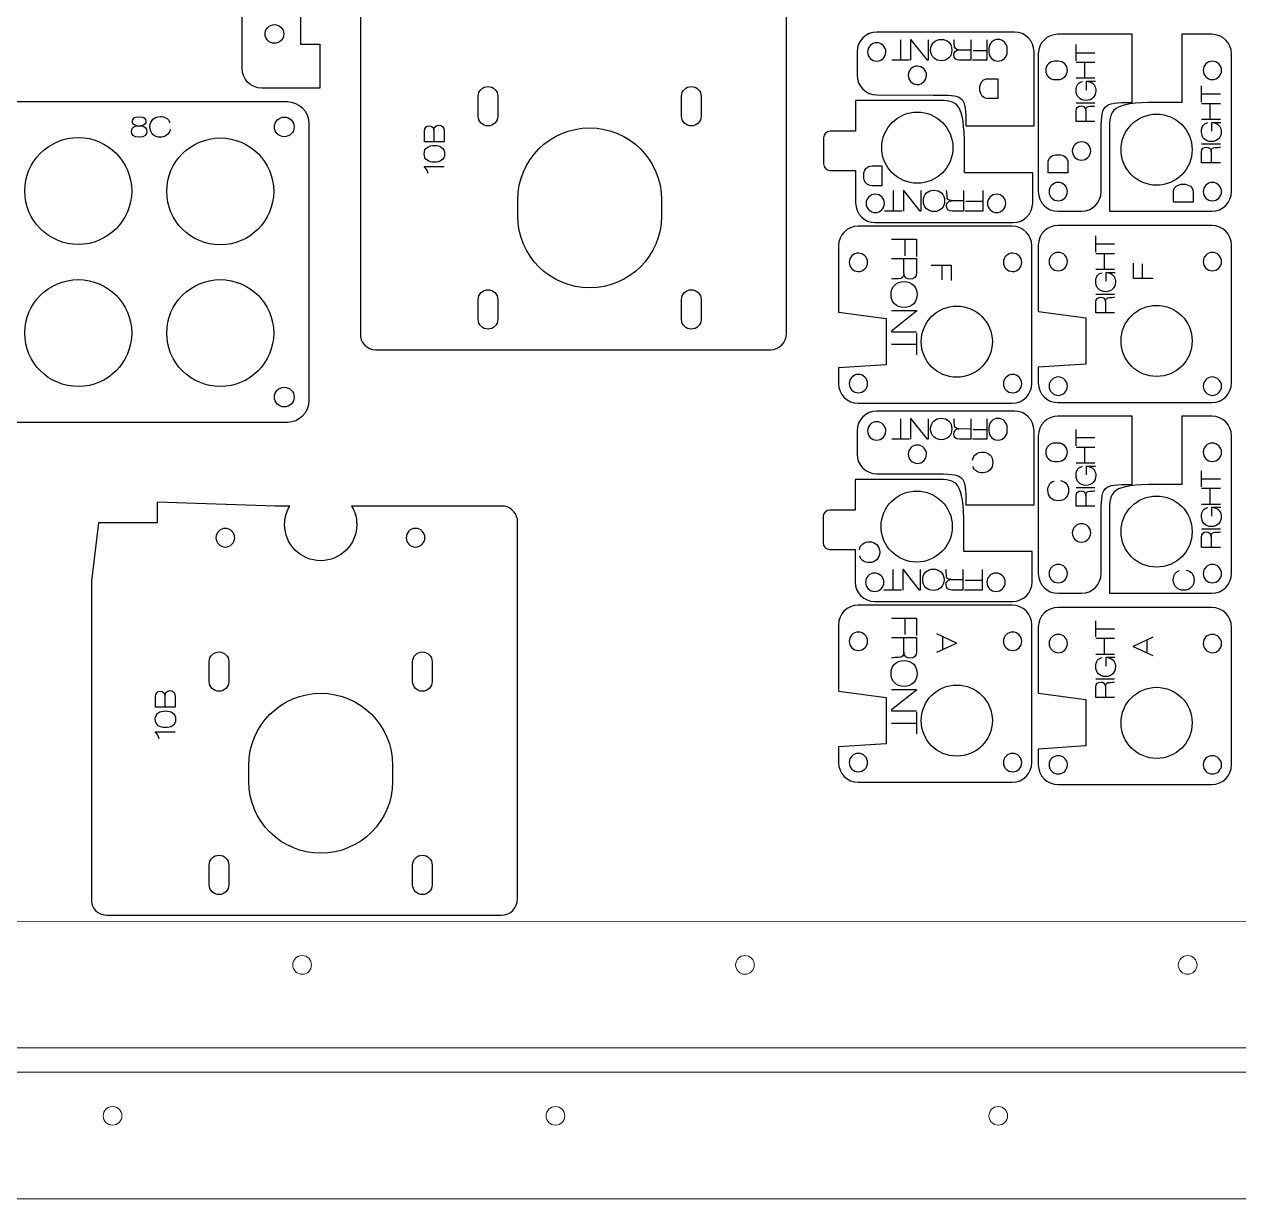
# Model space of a CAD drawing. Header units: millimetres. Extents: x 3 to 781, y 1 to 299.
# Drawn here: x 194.6 to 342.7, y 1.3 to 144.6 of the extents above; entities that cross this region are included whole.
import ezdxf

# ---------------------------------------------------------------- set-up
doc = ezdxf.new("R2010")
doc.units = ezdxf.units.MM
doc.layers.add('Layer_1', color=1, linetype='CONTINUOUS', true_color=0xff0000)
doc.layers.add('New Left D arm', color=1, linetype='CONTINUOUS', lineweight=0, true_color=0xff0000)

msp = doc.modelspace()

# ---------------------------------------------------------------- linework, layer by layer
at = {"layer": 'Layer_1'}
for p, q in [((237.46, 104.87), (285.58, 104.87)), ((204.66, 35.89), (252.77, 35.89))]:
    msp.add_line(p, q, dxfattribs=at)
at = {"layer": 'Layer_1', "color": 1, "true_color": 0xff0000}
for points in [[(230.62, 192.77), (230.62, 187.41), (228.26, 187.41), (228.26, 142.13), (230.62, 142.13), (230.62, 136.77), (223.56, 136.77)], [(221.16, 139.17), (221.16, 190.37)], [(259.76, 154.76), (258.04, 154.76), (243.57, 155.25), (243.57, 152.71), (236.45, 152.71), (235.57, 145.66), (235.57, 106.85)], [(287.55, 106.84), (287.55, 152.82)], [(225.09, 144.53), (225.09, 144.53)], [(315.34, 143.62), (298.55, 143.62)], [(329.71, 135.03), (329.71, 143.35), (320.66, 143.35)], [(339.43, 143.35), (335.75, 143.35), (335.75, 135.02), (332.69, 135.02)], [(296.15, 141.22), (296.15, 138.35)], [(299.67, 141.18), (299.67, 141.18)], [(309.43, 132.17), (317.74, 132.17), (317.74, 141.22)], [(312.23, 141.6), (312.23, 141.19)], [(314.47, 141.19), (314.47, 141.59), (314.47, 141.59)], [(318.26, 140.95), (318.26, 124.15)], [(341.83, 124.15), (341.83, 140.95)], [(320.69, 140.07), (320.28, 140.07), (320.28, 140.07)], [(339.49, 140.07), (339.49, 140.07)], [(304.63, 138.34), (304.63, 138.34)], [(320.28, 137.83), (320.69, 137.83)], [(226.68, 135.09), (221.58, 135.09), (198.19, 135.09), (192.93, 135.09)], [(249.94, 133.37), (249.94, 135.78)], [(252.34, 135.78), (252.34, 133.37), (252.34, 133.37)], [(274.74, 133.37), (274.74, 135.78)], [(277.14, 135.78), (277.14, 133.37), (277.14, 133.37)], [(305.9, 135.28), (295.98, 135.28), (295.98, 131.52), (295.98, 131.52)], [(298.55, 135.95), (305.42, 135.94), (305.42, 135.94)], [(332.69, 133.61), (332.69, 133.61)], [(227.49, 132.05), (227.49, 132.05)], [(229.34, 98.7), (229.33, 127.18), (229.33, 132.44)], [(292.08, 130.73), (292.08, 127.53)], [(295.98, 131.52), (295.98, 131.53), (292.88, 131.53)], [(325.93, 124.15), (325.94, 131.02), (325.94, 131.02)], [(326.94, 131.67), (326.94, 121.75), (326.94, 121.75)], [(307.84, 129.52), (307.84, 129.52)], [(317.58, 122.78), (317.58, 126.46), (309.25, 126.46), (309.25, 129.52)], [(323.54, 130.23), (323.54, 130.23)], [(292.88, 126.73), (295.98, 126.73), (295.98, 122.78)], [(320.69, 125.27), (320.69, 125.27)], [(339.49, 125.27), (339.49, 125.27)], [(207.68, 124.23), (207.68, 124.23)], [(225, 124.18), (225, 124.18)], [(254.78, 121.17), (254.78, 123.17)], [(272.3, 123.17), (272.3, 121.17), (272.3, 121.17)], [(299.5, 122.72), (299.5, 122.72)], [(314.3, 122.72), (314.3, 122.72)], [(320.66, 121.75), (323.53, 121.75)], [(326.94, 121.75), (339.43, 121.75)], [(298.38, 120.38), (315.18, 120.38)], [(339.43, 120.02), (320.66, 120.02)], [(315.07, 119.93), (296.29, 119.93)], [(293.89, 117.53), (293.89, 109.45), (299.69, 108.68), (299.69, 103.02), (299.69, 103.02)], [(317.47, 100.73), (317.47, 117.53)], [(318.26, 117.62), (318.26, 109.54), (324.06, 108.77), (324.06, 103.12), (324.06, 103.12)], [(341.83, 100.82), (341.83, 117.62)], [(296.33, 116.65), (296.33, 116.65)], [(315.12, 116.65), (315.12, 116.65)], [(320.69, 116.74), (320.69, 116.74)], [(339.49, 116.74), (339.49, 116.74)], [(249.94, 108.57), (249.94, 110.98)], [(252.34, 110.98), (252.34, 108.57), (252.34, 108.57)], [(274.74, 108.57), (274.74, 110.98)], [(277.14, 110.98), (277.14, 108.57), (277.14, 108.57)], [(308.32, 110.19), (308.32, 110.19)], [(332.69, 110.28), (332.69, 110.28)], [(207.68, 106.9), (207.68, 106.9)], [(225, 106.9), (225, 106.9)], [(299.69, 103.02), (293.89, 102.65), (293.89, 100.73)], [(324.06, 103.12), (318.26, 102.74), (318.26, 100.82)], [(296.33, 101.85), (296.33, 101.85)], [(315.12, 101.85), (315.12, 101.85)], [(320.69, 101.54), (320.69, 101.54)], [(339.49, 101.54), (339.49, 101.54)], [(226.29, 97.88), (226.29, 97.88)], [(296.29, 98.33), (315.07, 98.33)], [(320.66, 98.42), (339.43, 98.42)], [(315.34, 97.39), (298.55, 97.39)], [(329.71, 88.44), (329.71, 96.75), (320.66, 96.75)], [(339.43, 96.75), (335.75, 96.75), (335.75, 88.43), (332.69, 88.43)], [(192.94, 96.04), (198.03, 96.04), (221.42, 96.04), (221.42, 96.04)], [(221.42, 96.04), (226.68, 96.04)], [(296.15, 94.99), (296.15, 92.12)], [(299.67, 94.96), (299.67, 94.96)], [(309.43, 85.94), (317.74, 85.94), (317.74, 94.99)], [(312.23, 95.37), (312.23, 94.97)], [(314.47, 94.96), (314.47, 95.37), (314.47, 95.37)], [(318.26, 94.35), (318.26, 77.56)], [(320.69, 93.47), (320.28, 93.47), (320.28, 93.47)], [(339.49, 93.47), (339.49, 93.47)], [(341.83, 77.56), (341.83, 94.35)], [(304.63, 92.11), (304.63, 92.11)], [(320.28, 91.23), (320.69, 91.23)], [(305.83, 89.05), (295.91, 89.05), (295.91, 85.29), (295.91, 85.29)], [(298.55, 89.72), (305.42, 89.72), (305.42, 89.72)], [(226.95, 85.78), (225.24, 85.78), (210.77, 86.26), (210.77, 83.73), (203.64, 83.73), (202.76, 76.68), (202.76, 37.86)], [(332.69, 87.02), (332.69, 87.02)], [(252.63, 85.78), (234.51, 85.78)], [(292.01, 84.5), (292.01, 81.3)], [(295.91, 85.29), (295.91, 85.3), (292.81, 85.3)], [(326.94, 85.08), (326.94, 75.16), (326.94, 75.16)], [(254.75, 37.86), (254.75, 83.84)], [(307.77, 83.3), (307.77, 83.3)], [(317.51, 76.55), (317.51, 80.24), (309.18, 80.24), (309.18, 83.3)], [(323.54, 83.64), (323.54, 83.64)], [(325.93, 77.56), (325.94, 84.43), (325.94, 84.43)], [(219.1, 80.79), (219.1, 80.79)], [(242.3, 80.79), (242.3, 80.79)], [(292.81, 80.5), (295.91, 80.5), (295.91, 76.55)], [(320.69, 78.68), (320.69, 78.68)], [(339.49, 78.68), (339.49, 78.68)], [(299.43, 76.49), (299.43, 76.49)], [(314.23, 76.49), (314.23, 76.49)], [(298.31, 74.15), (315.11, 74.15)], [(320.66, 75.16), (323.53, 75.16)], [(326.94, 75.16), (339.43, 75.16)], [(315.07, 73.7), (296.29, 73.7)], [(339.43, 73.42), (320.66, 73.42)], [(293.89, 71.3), (293.89, 63.22), (299.69, 62.45), (299.69, 56.79), (299.69, 56.79)], [(317.47, 54.5), (317.47, 71.3)], [(296.33, 70.42), (296.33, 70.42)], [(315.12, 70.42), (315.12, 70.42)], [(318.26, 71.02), (318.26, 62.95), (324.06, 62.18), (324.06, 56.52), (324.06, 56.52)], [(320.69, 70.14), (320.69, 70.14)], [(339.49, 70.14), (339.49, 70.14)], [(341.83, 54.23), (341.83, 71.02)], [(217.13, 64.39), (217.13, 66.8)], [(219.53, 66.8), (219.53, 64.39), (219.53, 64.39)], [(241.94, 64.39), (241.94, 66.8)], [(244.33, 66.8), (244.33, 64.39), (244.33, 64.39)], [(308.32, 63.96), (308.32, 63.96)], [(332.69, 63.68), (332.69, 63.68)], [(299.69, 56.79), (293.89, 56.42), (293.89, 54.5)], [(324.06, 56.52), (318.26, 56.15), (318.26, 54.23)], [(296.33, 55.62), (296.33, 55.62)], [(315.12, 55.62), (315.12, 55.62)], [(320.69, 55.34), (320.69, 55.34)], [(339.49, 55.34), (339.49, 55.34)], [(221.97, 52.19), (221.97, 54.19)], [(239.5, 54.19), (239.5, 52.19), (239.5, 52.19)], [(296.29, 52.1), (315.07, 52.1)], [(320.66, 51.83), (339.43, 51.83)], [(217.13, 39.59), (217.13, 42)], [(219.53, 42), (219.53, 39.59), (219.53, 39.59)], [(241.94, 39.59), (241.94, 42)], [(244.33, 42), (244.33, 39.59), (244.33, 39.59)]]:
    msp.add_lwpolyline(points, dxfattribs=at)
at = {"layer": 'Layer_1', "color": 5, "true_color": 0x0000ff}
for points in [[(301.46, 142.68), (301.46, 140.18)], [(304.84, 142.68), (304.84, 140.18), (304.74, 140.18), (302.77, 142.68), (302.69, 142.68), (302.69, 140.18)], [(310.04, 142.68), (310.04, 140.18), (308.66, 140.18)], [(311.98, 142.68), (311.98, 140.18), (310.22, 140.18)], [(308.57, 141.46), (308.57, 141.46), (310.04, 141.47)], [(311.98, 141.34), (310.33, 141.34)], [(322.87, 140.1), (322.87, 142.09)], [(325.17, 141.06), (322.89, 141.06)], [(302.55, 140.18), (300.39, 140.18)], [(306.43, 140.12), (306.43, 140.12)], [(322.87, 139.95), (325.17, 139.95)], [(323.94, 137.98), (323.94, 139.95)], [(312.14, 137.93), (313.32, 137.93), (313.32, 135.51), (313.32, 135.51)], [(325.17, 137.98), (322.87, 137.98)], [(324.14, 136.55), (324.14, 137.63), (325.22, 137.63)], [(338.17, 135.08), (338.17, 137.06)], [(313.32, 135.51), (312.14, 135.51)], [(322.87, 134.99), (325.17, 134.99)], [(338.17, 134.92), (340.47, 134.92)], [(340.47, 136.04), (338.19, 136.04)], [(339.24, 132.95), (339.24, 134.92)], [(325.17, 132.71), (322.87, 132.71), (322.87, 133.97)], [(324.05, 134.06), (324.05, 134.06), (324.06, 132.71)], [(208.32, 132.17), (208.32, 132.18)], [(208.32, 132.17), (208.86, 132.17)], [(208.32, 132.17), (208.32, 132.17)], [(208.86, 132.18), (208.86, 132.17)], [(340.47, 132.95), (338.17, 132.95)], [(339.44, 131.52), (339.44, 132.6), (340.52, 132.6)], [(243.39, 130.23), (243.39, 131.54)], [(245.81, 131.45), (245.81, 130.23), (243.39, 130.23), (243.39, 130.23)], [(244.54, 131.65), (244.54, 130.23)], [(244.54, 131.65), (244.55, 131.65)], [(338.17, 129.97), (340.47, 129.97)], [(340.47, 127.68), (338.17, 127.68), (338.17, 128.95)], [(339.34, 129.03), (339.35, 129.03), (339.35, 127.68)], [(243.35, 128.77), (243.35, 128.77)], [(319.46, 126.46), (319.46, 127.64)], [(321.87, 127.64), (321.87, 126.46), (319.46, 126.46), (319.46, 126.46)], [(243.41, 127.13), (243.41, 127.21), (245.79, 127.21)], [(297.98, 127.3), (299.16, 127.3), (299.16, 124.88), (299.16, 124.88)], [(299.16, 124.88), (297.98, 124.88)], [(300.57, 124.28), (300.57, 121.77)], [(303.94, 124.28), (303.94, 121.77), (303.85, 121.77), (301.88, 124.28), (301.8, 124.28), (301.8, 121.77)], [(307.68, 123.05), (307.68, 123.06)], [(307.68, 123.06), (309.15, 123.06)], [(309.15, 124.28), (309.15, 121.77), (307.77, 121.77)], [(311.49, 124.28), (311.49, 121.77), (309.33, 121.77)], [(334.74, 122.88), (334.74, 124.05)], [(337.15, 124.05), (337.15, 122.88), (334.74, 122.88), (334.74, 122.88)], [(301.66, 121.77), (299.5, 121.77)], [(305.53, 121.72), (305.53, 121.72)], [(311.49, 122.94), (309.43, 122.94)], [(325.27, 116.77), (325.27, 118.75)], [(300.36, 118.36), (303.41, 118.36), (303.41, 116.22)], [(301.99, 118.36), (301.99, 116.34)], [(327.57, 117.73), (325.29, 117.73)], [(300.36, 116), (303.41, 116), (303.41, 114.32)], [(301.85, 114.2), (301.84, 114.21), (301.84, 116)], [(325.27, 116.62), (327.57, 116.62)], [(326.34, 114.65), (326.34, 116.62)], [(305.2, 115.18), (307.62, 115.18), (307.62, 113.3)], [(306.5, 115.18), (306.5, 113.38)], [(327.57, 114.65), (325.27, 114.65)], [(326.54, 113.21), (326.54, 114.3), (327.62, 114.3)], [(332.28, 113.55), (329.86, 113.55), (329.86, 115.43)], [(330.98, 113.55), (330.98, 115.35)], [(303.48, 111.6), (303.48, 111.6)], [(325.27, 111.66), (327.57, 111.66)], [(300.36, 109.66), (303.41, 109.66), (303.41, 109.55), (300.36, 107.15), (300.36, 107.05), (303.41, 107.05)], [(327.57, 109.38), (325.27, 109.38), (325.27, 110.64)], [(326.45, 110.73), (326.45, 110.73), (326.46, 109.38)], [(303.41, 106.87), (303.41, 104.25)], [(300.36, 105.55), (303.41, 105.55)], [(301.46, 96.45), (301.46, 93.95)], [(304.84, 96.45), (304.84, 93.95), (304.75, 93.95), (302.77, 96.45), (302.69, 96.45), (302.69, 93.95)], [(310.04, 96.45), (310.04, 93.95), (308.66, 93.95)], [(311.98, 96.45), (311.98, 93.95), (310.23, 93.95)], [(308.57, 95.23), (308.57, 95.23), (310.04, 95.24)], [(311.98, 95.11), (310.33, 95.11)], [(322.87, 93.15), (322.87, 95.13)], [(302.55, 93.95), (300.39, 93.95)], [(306.43, 93.89), (306.43, 93.89)], [(325.17, 94.11), (322.89, 94.11)], [(322.87, 92.99), (325.17, 92.99)], [(323.94, 91.02), (323.94, 92.99)], [(325.17, 91.02), (322.87, 91.02)], [(324.14, 89.59), (324.14, 90.67), (325.22, 90.67)], [(338.17, 88.12), (338.17, 90.11)], [(340.47, 89.08), (338.19, 89.08)], [(322.87, 88.04), (325.17, 88.04)], [(338.17, 87.97), (340.47, 87.97)], [(339.24, 86), (339.24, 87.97)], [(325.17, 85.76), (322.87, 85.76), (322.87, 87.02)], [(324.05, 87.11), (324.05, 87.1), (324.06, 85.76)], [(340.47, 86), (338.17, 86)], [(339.44, 84.57), (339.44, 85.65), (340.52, 85.65)], [(338.17, 83.01), (340.47, 83.01)], [(340.47, 80.73), (338.17, 80.73), (338.17, 81.99)], [(339.34, 82.08), (339.35, 82.08), (339.35, 80.73)], [(300.5, 78.05), (300.5, 75.55)], [(303.87, 78.05), (303.87, 75.55), (303.78, 75.55), (301.81, 78.05), (301.72, 78.05), (301.72, 75.55)], [(309.07, 78.05), (309.07, 75.55), (307.7, 75.55)], [(311.41, 78.05), (311.41, 75.55), (309.26, 75.55)], [(301.58, 75.55), (299.42, 75.55)], [(307.6, 76.83), (309.07, 76.84)], [(307.6, 76.82), (307.6, 76.83)], [(311.41, 76.71), (309.36, 76.71)], [(305.46, 75.49), (305.46, 75.49)], [(300.36, 72.13), (303.41, 72.13), (303.41, 69.99)], [(301.99, 72.13), (301.99, 70.12)], [(325.27, 69.82), (325.27, 71.8)], [(300.36, 69.77), (303.41, 69.77), (303.41, 68.09)], [(301.85, 67.98), (301.84, 67.98), (301.84, 69.77)], [(305.83, 70.23), (308.25, 69.12), (308.25, 69.03), (305.83, 67.92)], [(306.63, 68.28), (306.63, 69.86)], [(325.27, 69.66), (327.57, 69.66)], [(327.57, 70.78), (325.29, 70.78)], [(326.34, 67.69), (326.34, 69.66)], [(332.28, 67.52), (329.86, 68.63), (329.86, 68.72), (332.28, 69.83)], [(331.48, 69.46), (331.48, 67.88)], [(327.57, 67.69), (325.27, 67.69)], [(326.54, 66.26), (326.54, 67.34), (327.62, 67.34)], [(303.48, 65.37), (303.48, 65.37)], [(325.27, 64.71), (327.57, 64.71)], [(326.45, 63.78), (326.45, 63.77), (326.46, 62.42)], [(210.59, 61.24), (210.59, 62.55)], [(213, 62.47), (213, 61.24), (210.59, 61.24), (210.59, 61.24)], [(211.74, 62.67), (211.74, 61.24)], [(211.74, 62.67), (211.74, 62.67)], [(300.36, 63.43), (303.41, 63.43), (303.41, 63.32), (300.36, 60.92), (300.36, 60.82), (303.41, 60.82)], [(327.57, 62.42), (325.27, 62.42), (325.27, 63.69)], [(210.55, 59.78), (210.55, 59.78)], [(300.36, 59.32), (303.41, 59.32)], [(303.41, 60.65), (303.41, 58.02)], [(210.6, 58.14), (210.6, 58.23), (212.99, 58.23)]]:
    msp.add_lwpolyline(points, dxfattribs=at)
at = {"layer": 'Layer_1', "color": 1, "true_color": 0xff0000}
for points in [[(223.95, 143.39), (223.95, 144.02), (224.46, 144.53), (225.09, 144.53)], [(225.09, 144.53), (225.72, 144.53), (226.23, 144.02), (226.23, 143.39)], [(225.09, 142.25), (224.46, 142.25), (223.95, 142.76), (223.95, 143.39)], [(226.23, 143.39), (226.23, 142.76), (225.72, 142.25), (225.09, 142.25)], [(298.55, 143.62), (297.22, 143.62), (296.15, 142.54), (296.15, 141.22)], [(298.55, 142.31), (297.93, 142.31), (297.43, 141.81), (297.43, 141.19)], [(299.67, 141.18), (299.67, 141.8), (299.17, 142.31), (298.55, 142.31)], [(313.35, 142.72), (312.73, 142.72), (312.23, 142.22), (312.23, 141.6)], [(314.47, 141.59), (314.47, 142.21), (313.97, 142.72), (313.35, 142.72)], [(317.74, 141.22), (317.74, 142.54), (316.67, 143.62), (315.34, 143.62)], [(320.66, 143.35), (319.34, 143.35), (318.26, 142.28), (318.26, 140.95)], [(341.83, 140.95), (341.83, 142.28), (340.76, 143.35), (339.43, 143.35)], [(297.43, 141.19), (297.42, 140.57), (297.92, 140.07), (298.54, 140.07)], [(298.54, 140.07), (299.16, 140.07), (299.66, 140.57), (299.67, 141.18)], [(312.23, 141.19), (312.22, 140.58), (312.72, 140.07), (313.34, 140.07)], [(313.34, 140.07), (313.96, 140.07), (314.46, 140.57), (314.47, 141.19)], [(303.51, 139.46), (302.89, 139.47), (302.39, 138.97), (302.39, 138.35)], [(304.63, 138.34), (304.63, 138.96), (304.13, 139.46), (303.51, 139.46)], [(320.28, 140.07), (319.67, 140.07), (319.16, 139.57), (319.16, 138.95)], [(321.81, 138.95), (321.81, 139.57), (321.31, 140.07), (320.69, 140.07)], [(339.49, 140.07), (338.87, 140.07), (338.37, 139.57), (338.37, 138.95)], [(340.61, 138.95), (340.61, 139.56), (340.11, 140.07), (339.49, 140.07)], [(223.56, 136.77), (222.24, 136.77), (221.16, 137.85), (221.16, 139.17)], [(296.15, 138.35), (296.15, 137.02), (297.22, 135.95), (298.55, 135.95)], [(302.39, 138.35), (302.38, 137.73), (302.88, 137.23), (303.5, 137.22)], [(303.5, 137.22), (304.12, 137.22), (304.62, 137.72), (304.63, 138.34)], [(319.16, 138.95), (319.16, 138.34), (319.66, 137.83), (320.28, 137.83)], [(320.69, 137.83), (321.3, 137.83), (321.81, 138.33), (321.81, 138.95)], [(338.37, 138.95), (338.37, 138.33), (338.87, 137.83), (339.49, 137.83)], [(339.49, 137.83), (340.11, 137.83), (340.61, 138.33), (340.61, 138.95)], [(249.94, 135.78), (249.94, 136.44), (250.48, 136.98), (251.14, 136.98)], [(251.14, 136.98), (251.8, 136.98), (252.34, 136.44), (252.34, 135.78)], [(274.74, 135.78), (274.74, 136.44), (275.28, 136.98), (275.94, 136.98)], [(275.94, 136.98), (276.6, 136.98), (277.14, 136.44), (277.14, 135.78)], [(229.33, 132.44), (229.33, 133.9), (228.13, 135.09), (226.68, 135.09)], [(305.42, 135.94), (309.26, 135.94), (309.43, 135.94), (309.43, 132.17)], [(309.25, 129.52), (309.25, 135.05), (308.41, 135.28), (305.9, 135.28)], [(325.94, 131.02), (325.94, 134.86), (325.94, 135.03), (329.71, 135.03)], [(332.69, 135.02), (327.16, 135.02), (326.94, 134.18), (326.94, 131.67)], [(251.14, 132.17), (250.48, 132.17), (249.94, 132.71), (249.94, 133.37)], [(252.34, 133.37), (252.34, 132.71), (251.8, 132.17), (251.14, 132.17)], [(275.94, 132.17), (275.28, 132.17), (274.74, 132.71), (274.74, 133.37)], [(277.14, 133.37), (277.14, 132.71), (276.6, 132.17), (275.94, 132.17)], [(299.16, 129.52), (299.16, 131.92), (301.11, 133.86), (303.5, 133.86)], [(303.5, 133.86), (305.9, 133.86), (307.84, 131.92), (307.84, 129.52)], [(328.35, 129.27), (328.35, 131.67), (330.29, 133.61), (332.69, 133.61)], [(332.69, 133.61), (335.09, 133.61), (337.03, 131.67), (337.03, 129.27)], [(225.09, 132.05), (225.09, 132.71), (225.63, 133.25), (226.29, 133.25)], [(226.29, 130.85), (225.63, 130.85), (225.09, 131.39), (225.09, 132.05)], [(226.29, 133.25), (226.95, 133.25), (227.49, 132.71), (227.49, 132.05)], [(227.49, 132.05), (227.49, 131.39), (226.95, 130.85), (226.29, 130.85)], [(254.78, 123.17), (254.78, 128.01), (258.7, 131.93), (263.54, 131.93)], [(263.54, 131.93), (268.38, 131.93), (272.3, 128.01), (272.3, 123.17)], [(194.64, 124.23), (194.64, 127.83), (197.55, 130.75), (201.16, 130.75)], [(201.16, 130.75), (204.76, 130.75), (207.68, 127.83), (207.68, 124.23)], [(211.96, 124.18), (211.96, 127.78), (214.88, 130.7), (218.48, 130.7)], [(218.48, 130.7), (222.09, 130.7), (225, 127.78), (225, 124.18)], [(292.88, 131.53), (292.44, 131.53), (292.08, 131.17), (292.08, 130.73)], [(303.5, 125.18), (301.11, 125.18), (299.16, 127.13), (299.16, 129.52)], [(307.84, 129.52), (307.84, 127.13), (305.9, 125.18), (303.5, 125.18)], [(323.54, 130.23), (322.92, 130.23), (322.42, 129.73), (322.41, 129.12)], [(322.41, 129.12), (322.41, 128.5), (322.91, 127.99), (323.53, 127.99)], [(323.53, 127.99), (324.15, 127.99), (324.65, 128.49), (324.65, 129.11)], [(324.65, 129.11), (324.66, 129.73), (324.16, 130.23), (323.54, 130.23)], [(332.69, 124.93), (330.29, 124.93), (328.35, 126.88), (328.35, 129.27)], [(337.03, 129.27), (337.03, 126.88), (335.09, 124.93), (332.69, 124.93)], [(292.08, 127.53), (292.08, 127.09), (292.44, 126.73), (292.88, 126.73)], [(320.69, 125.27), (320.08, 125.27), (319.57, 124.77), (319.57, 124.16)], [(321.81, 124.15), (321.81, 124.77), (321.31, 125.27), (320.69, 125.27)], [(339.49, 125.27), (338.87, 125.27), (338.37, 124.77), (338.37, 124.16)], [(340.61, 124.15), (340.61, 124.77), (340.11, 125.27), (339.49, 125.27)], [(201.16, 117.71), (197.55, 117.71), (194.64, 120.63), (194.64, 124.23)], [(207.68, 124.23), (207.68, 120.63), (204.76, 117.71), (201.16, 117.71)], [(218.48, 117.66), (214.88, 117.66), (211.96, 120.58), (211.96, 124.18)], [(225, 124.18), (225, 120.58), (222.09, 117.66), (218.48, 117.66)], [(298.39, 123.84), (297.77, 123.85), (297.26, 123.35), (297.26, 122.73)], [(299.5, 122.72), (299.5, 123.34), (299, 123.84), (298.39, 123.84)], [(313.18, 123.84), (312.57, 123.85), (312.06, 123.35), (312.06, 122.73)], [(314.3, 122.72), (314.3, 123.34), (313.8, 123.84), (313.18, 123.84)], [(318.26, 124.15), (318.26, 122.83), (319.34, 121.75), (320.66, 121.75)], [(319.57, 124.16), (319.57, 123.54), (320.07, 123.03), (320.69, 123.03)], [(320.69, 123.03), (321.3, 123.03), (321.81, 123.53), (321.81, 124.15)], [(323.53, 121.75), (324.86, 121.75), (325.93, 122.83), (325.93, 124.15)], [(338.37, 124.16), (338.37, 123.54), (338.87, 123.03), (339.49, 123.03)], [(339.43, 121.75), (340.76, 121.75), (341.83, 122.83), (341.83, 124.15)], [(339.49, 123.03), (340.11, 123.03), (340.61, 123.53), (340.61, 124.15)], [(295.98, 122.78), (295.98, 121.45), (297.06, 120.38), (298.38, 120.38)], [(297.26, 122.73), (297.26, 122.11), (297.76, 121.61), (298.38, 121.6)], [(298.38, 121.6), (299, 121.6), (299.5, 122.1), (299.5, 122.72)], [(312.06, 122.73), (312.06, 122.11), (312.56, 121.61), (313.18, 121.6)], [(313.18, 121.6), (313.8, 121.6), (314.3, 122.1), (314.3, 122.72)], [(315.18, 120.38), (316.51, 120.38), (317.58, 121.45), (317.58, 122.78)], [(263.54, 112.41), (258.7, 112.41), (254.78, 116.34), (254.78, 121.17)], [(272.3, 121.17), (272.3, 116.33), (268.38, 112.41), (263.54, 112.41)], [(320.66, 120.02), (319.34, 120.02), (318.26, 118.94), (318.26, 117.62)], [(341.83, 117.62), (341.83, 118.94), (340.76, 120.02), (339.43, 120.02)], [(296.29, 119.93), (294.97, 119.93), (293.89, 118.85), (293.89, 117.53)], [(317.47, 117.53), (317.47, 118.85), (316.39, 119.93), (315.07, 119.93)], [(296.33, 116.65), (295.71, 116.65), (295.2, 116.15), (295.2, 115.53)], [(297.44, 115.52), (297.44, 116.14), (296.94, 116.64), (296.33, 116.65)], [(315.12, 116.65), (314.51, 116.65), (314, 116.15), (314, 115.53)], [(316.24, 115.52), (316.24, 116.14), (315.74, 116.64), (315.12, 116.65)], [(320.69, 116.74), (320.07, 116.74), (319.57, 116.24), (319.57, 115.62)], [(319.57, 115.62), (319.57, 115), (320.07, 114.5), (320.69, 114.5)], [(321.81, 115.62), (321.81, 116.23), (321.31, 116.74), (320.69, 116.74)], [(320.69, 114.5), (321.3, 114.5), (321.81, 115), (321.81, 115.62)], [(339.49, 116.74), (338.87, 116.74), (338.37, 116.24), (338.37, 115.62)], [(338.37, 115.62), (338.37, 115), (338.87, 114.5), (339.49, 114.5)], [(340.61, 115.62), (340.61, 116.23), (340.11, 116.74), (339.49, 116.74)], [(339.49, 114.5), (340.11, 114.5), (340.61, 115), (340.61, 115.62)], [(295.2, 115.53), (295.2, 114.91), (295.7, 114.41), (296.32, 114.41)], [(296.32, 114.41), (296.94, 114.4), (297.44, 114.9), (297.44, 115.52)], [(314, 115.53), (314, 114.91), (314.5, 114.41), (315.12, 114.41)], [(315.12, 114.41), (315.74, 114.4), (316.24, 114.9), (316.24, 115.52)], [(194.64, 106.9), (194.64, 110.5), (197.55, 113.42), (201.16, 113.42)], [(201.16, 113.42), (204.76, 113.42), (207.68, 110.5), (207.68, 106.9)], [(211.96, 106.9), (211.96, 110.5), (214.88, 113.42), (218.48, 113.42)], [(218.48, 113.42), (222.09, 113.42), (225, 110.5), (225, 106.9)], [(249.94, 110.98), (249.94, 111.64), (250.48, 112.18), (251.14, 112.18)], [(251.14, 112.18), (251.8, 112.18), (252.34, 111.64), (252.34, 110.98)], [(274.74, 110.98), (274.74, 111.64), (275.28, 112.18), (275.94, 112.18)], [(275.94, 112.18), (276.6, 112.18), (277.14, 111.64), (277.14, 110.98)], [(303.98, 105.85), (303.98, 108.24), (305.92, 110.19), (308.32, 110.19)], [(308.32, 110.19), (310.72, 110.19), (312.66, 108.24), (312.66, 105.85)], [(328.35, 105.94), (328.35, 108.34), (330.29, 110.28), (332.69, 110.28)], [(332.69, 110.28), (335.09, 110.28), (337.03, 108.34), (337.03, 105.94)], [(251.14, 107.37), (250.48, 107.37), (249.94, 107.91), (249.94, 108.57)], [(252.34, 108.57), (252.34, 107.91), (251.8, 107.37), (251.14, 107.37)], [(275.94, 107.37), (275.28, 107.37), (274.74, 107.91), (274.74, 108.57)], [(277.14, 108.57), (277.14, 107.91), (276.6, 107.37), (275.94, 107.37)], [(201.16, 100.38), (197.55, 100.38), (194.64, 103.3), (194.64, 106.9)], [(207.68, 106.9), (207.68, 103.3), (204.76, 100.38), (201.16, 100.38)], [(218.48, 100.38), (214.88, 100.38), (211.96, 103.3), (211.96, 106.9)], [(225, 106.9), (225, 103.3), (222.09, 100.38), (218.48, 100.38)], [(235.57, 106.85), (235.49, 105.76), (236.37, 104.87), (237.46, 104.87)], [(285.58, 104.87), (286.67, 104.87), (287.55, 105.75), (287.55, 106.84)], [(308.32, 101.51), (305.92, 101.51), (303.98, 103.45), (303.98, 105.85)], [(312.66, 105.85), (312.66, 103.45), (310.72, 101.51), (308.32, 101.51)], [(332.69, 101.6), (330.29, 101.6), (328.35, 103.54), (328.35, 105.94)], [(337.03, 105.94), (337.03, 103.54), (335.09, 101.6), (332.69, 101.6)], [(293.89, 100.73), (293.89, 99.4), (294.97, 98.33), (296.29, 98.33)], [(296.33, 101.85), (295.71, 101.85), (295.2, 101.35), (295.2, 100.73)], [(295.2, 100.73), (295.2, 100.11), (295.7, 99.61), (296.32, 99.61)], [(297.44, 100.72), (297.44, 101.34), (296.94, 101.84), (296.33, 101.85)], [(315.12, 101.85), (314.51, 101.85), (314, 101.35), (314, 100.73)], [(314, 100.73), (314, 100.11), (314.5, 99.61), (315.12, 99.61)], [(315.07, 98.33), (316.39, 98.33), (317.47, 99.4), (317.47, 100.73)], [(316.24, 100.72), (316.24, 101.34), (315.74, 101.84), (315.12, 101.85)], [(318.26, 100.82), (318.26, 99.5), (319.34, 98.42), (320.66, 98.42)], [(320.69, 101.54), (320.08, 101.54), (319.57, 101.04), (319.57, 100.42)], [(321.81, 100.42), (321.81, 101.04), (321.31, 101.54), (320.69, 101.54)], [(339.49, 101.54), (338.87, 101.54), (338.37, 101.04), (338.37, 100.42)], [(339.43, 98.42), (340.76, 98.42), (341.83, 99.5), (341.83, 100.82)], [(340.61, 100.42), (340.61, 101.04), (340.11, 101.54), (339.49, 101.54)], [(225.09, 99.08), (225.09, 99.75), (225.63, 100.28), (226.29, 100.28)], [(226.29, 100.28), (226.95, 100.28), (227.49, 99.75), (227.49, 99.08)], [(296.32, 99.61), (296.94, 99.6), (297.44, 100.1), (297.44, 100.72)], [(315.12, 99.61), (315.74, 99.6), (316.24, 100.1), (316.24, 100.72)], [(319.57, 100.42), (319.57, 99.81), (320.07, 99.3), (320.69, 99.3)], [(320.69, 99.3), (321.3, 99.3), (321.81, 99.8), (321.81, 100.42)], [(338.37, 100.42), (338.37, 99.81), (338.87, 99.3), (339.49, 99.3)], [(339.49, 99.3), (340.11, 99.3), (340.61, 99.8), (340.61, 100.42)], [(226.29, 97.88), (225.63, 97.88), (225.09, 98.42), (225.09, 99.08)], [(227.49, 99.08), (227.49, 98.42), (226.95, 97.88), (226.29, 97.88)], [(226.68, 96.04), (228.14, 96.04), (229.34, 97.24), (229.34, 98.7)], [(298.55, 97.39), (297.22, 97.39), (296.15, 96.31), (296.15, 94.99)], [(313.35, 96.49), (312.73, 96.49), (312.23, 95.99), (312.23, 95.37)], [(314.47, 95.37), (314.47, 95.98), (313.97, 96.49), (313.35, 96.49)], [(317.74, 94.99), (317.74, 96.31), (316.67, 97.39), (315.34, 97.39)], [(320.66, 96.75), (319.34, 96.75), (318.26, 95.68), (318.26, 94.35)], [(341.83, 94.35), (341.83, 95.68), (340.76, 96.75), (339.43, 96.75)], [(297.43, 94.96), (297.42, 94.35), (297.92, 93.84), (298.54, 93.84)], [(298.55, 96.08), (297.93, 96.08), (297.43, 95.58), (297.43, 94.96)], [(298.54, 93.84), (299.16, 93.84), (299.66, 94.34), (299.67, 94.96)], [(299.67, 94.96), (299.67, 95.57), (299.17, 96.08), (298.55, 96.08)], [(312.23, 94.97), (312.22, 94.35), (312.72, 93.84), (313.34, 93.84)], [(313.34, 93.84), (313.96, 93.84), (314.46, 94.34), (314.47, 94.96)], [(320.28, 93.47), (319.67, 93.48), (319.16, 92.98), (319.16, 92.36)], [(321.81, 92.35), (321.81, 92.97), (321.31, 93.47), (320.69, 93.47)], [(339.49, 93.47), (338.87, 93.48), (338.37, 92.98), (338.37, 92.36)], [(340.61, 92.35), (340.61, 92.97), (340.11, 93.47), (339.49, 93.47)], [(296.15, 92.12), (296.15, 90.79), (297.22, 89.72), (298.55, 89.72)], [(302.39, 92.12), (302.38, 91.5), (302.88, 91), (303.5, 91)], [(303.51, 93.24), (302.89, 93.24), (302.39, 92.74), (302.39, 92.12)], [(303.5, 91), (304.12, 90.99), (304.62, 91.49), (304.63, 92.11)], [(304.63, 92.11), (304.63, 92.73), (304.13, 93.23), (303.51, 93.24)], [(319.16, 92.36), (319.16, 91.74), (319.66, 91.24), (320.28, 91.23)], [(320.69, 91.23), (321.3, 91.23), (321.81, 91.73), (321.81, 92.35)], [(338.37, 92.36), (338.37, 91.74), (338.87, 91.24), (339.49, 91.23)], [(339.49, 91.23), (340.11, 91.23), (340.61, 91.73), (340.61, 92.35)], [(305.42, 89.72), (309.26, 89.72), (309.43, 89.72), (309.43, 85.94)], [(309.18, 83.3), (309.18, 88.82), (308.34, 89.05), (305.83, 89.05)], [(299.09, 83.3), (299.09, 85.69), (301.03, 87.63), (303.43, 87.63)], [(303.43, 87.63), (305.82, 87.63), (307.77, 85.69), (307.77, 83.3)], [(325.94, 84.43), (325.94, 88.27), (325.94, 88.44), (329.71, 88.44)], [(332.69, 88.43), (327.16, 88.43), (326.94, 87.59), (326.94, 85.08)], [(328.35, 82.68), (328.35, 85.07), (330.29, 87.02), (332.69, 87.02)], [(332.69, 87.02), (335.09, 87.02), (337.03, 85.07), (337.03, 82.68)], [(226.33, 83.53), (226.33, 84.35), (226.56, 85.12), (226.95, 85.78)], [(234.51, 85.78), (234.91, 85.12), (235.13, 84.36), (235.13, 83.53)], [(253.15, 85.78), (253.03, 85.76), (252.9, 85.78), (252.63, 85.78)], [(254.75, 83.84), (254.75, 84.8), (254.06, 85.6), (253.15, 85.78)], [(292.81, 85.3), (292.37, 85.3), (292.01, 84.94), (292.01, 84.5)], [(219.1, 83.07), (218.47, 83.07), (217.96, 82.56), (217.96, 81.93)], [(220.24, 81.93), (220.24, 82.56), (219.73, 83.07), (219.1, 83.07)], [(230.73, 79.13), (228.3, 79.13), (226.33, 81.1), (226.33, 83.53)], [(235.13, 83.53), (235.13, 81.1), (233.16, 79.13), (230.73, 79.13)], [(242.3, 83.07), (241.67, 83.07), (241.16, 82.56), (241.16, 81.93)], [(243.44, 81.93), (243.44, 82.56), (242.93, 83.07), (242.3, 83.07)], [(303.43, 78.96), (301.03, 78.96), (299.09, 80.9), (299.09, 83.3)], [(307.77, 83.3), (307.77, 80.9), (305.82, 78.96), (303.43, 78.96)], [(323.54, 83.64), (322.92, 83.64), (322.42, 83.14), (322.41, 82.52)], [(324.65, 82.51), (324.66, 83.13), (324.16, 83.63), (323.54, 83.64)], [(217.96, 81.93), (217.96, 81.3), (218.47, 80.79), (219.1, 80.79)], [(219.1, 80.79), (219.73, 80.79), (220.24, 81.3), (220.24, 81.93)], [(241.16, 81.93), (241.16, 81.3), (241.67, 80.79), (242.3, 80.79)], [(242.3, 80.79), (242.93, 80.79), (243.44, 81.3), (243.44, 81.93)], [(322.41, 82.52), (322.41, 81.9), (322.91, 81.4), (323.53, 81.4)], [(323.53, 81.4), (324.15, 81.39), (324.65, 81.89), (324.65, 82.51)], [(332.69, 78.34), (330.29, 78.34), (328.35, 80.28), (328.35, 82.68)], [(337.03, 82.68), (337.03, 80.28), (335.09, 78.34), (332.69, 78.34)], [(292.01, 81.3), (292.01, 80.86), (292.37, 80.5), (292.81, 80.5)], [(320.69, 78.68), (320.08, 78.68), (319.57, 78.18), (319.57, 77.56)], [(321.81, 77.55), (321.81, 78.17), (321.31, 78.67), (320.69, 78.68)], [(339.49, 78.68), (338.87, 78.68), (338.37, 78.18), (338.37, 77.56)], [(340.61, 77.55), (340.61, 78.17), (340.11, 78.67), (339.49, 78.68)], [(298.31, 77.61), (297.69, 77.62), (297.19, 77.12), (297.19, 76.5)], [(299.43, 76.49), (299.43, 77.11), (298.93, 77.61), (298.31, 77.61)], [(313.11, 77.61), (312.49, 77.62), (311.99, 77.12), (311.99, 76.5)], [(314.23, 76.49), (314.23, 77.11), (313.73, 77.61), (313.11, 77.61)], [(318.26, 77.56), (318.26, 76.23), (319.34, 75.16), (320.66, 75.16)], [(319.57, 77.56), (319.57, 76.94), (320.07, 76.44), (320.69, 76.44)], [(320.69, 76.44), (321.3, 76.43), (321.81, 76.93), (321.81, 77.55)], [(323.53, 75.16), (324.86, 75.16), (325.93, 76.23), (325.93, 77.56)], [(338.37, 77.56), (338.37, 76.94), (338.87, 76.44), (339.49, 76.44)], [(339.43, 75.16), (340.76, 75.16), (341.83, 76.23), (341.83, 77.56)], [(339.49, 76.44), (340.11, 76.43), (340.61, 76.93), (340.61, 77.55)], [(295.91, 76.55), (295.91, 75.22), (296.98, 74.15), (298.31, 74.15)], [(297.19, 76.5), (297.19, 75.88), (297.69, 75.38), (298.3, 75.38)], [(298.3, 75.38), (298.92, 75.37), (299.43, 75.87), (299.43, 76.49)], [(311.99, 76.5), (311.98, 75.88), (312.48, 75.38), (313.1, 75.38)], [(313.1, 75.38), (313.72, 75.37), (314.22, 75.87), (314.23, 76.49)], [(315.11, 74.15), (316.43, 74.15), (317.51, 75.22), (317.51, 76.55)], [(296.29, 73.7), (294.97, 73.7), (293.89, 72.62), (293.89, 71.3)], [(317.47, 71.3), (317.47, 72.62), (316.39, 73.7), (315.07, 73.7)], [(320.66, 73.42), (319.34, 73.42), (318.26, 72.35), (318.26, 71.02)], [(341.83, 71.02), (341.83, 72.35), (340.76, 73.42), (339.43, 73.42)], [(296.33, 70.42), (295.71, 70.42), (295.2, 69.92), (295.2, 69.3)], [(297.44, 69.29), (297.44, 69.91), (296.94, 70.41), (296.33, 70.42)], [(315.12, 70.42), (314.51, 70.42), (314, 69.92), (314, 69.3)], [(316.24, 69.29), (316.24, 69.91), (315.74, 70.41), (315.12, 70.42)], [(320.69, 70.14), (320.07, 70.15), (319.57, 69.64), (319.57, 69.03)], [(321.81, 69.02), (321.81, 69.64), (321.31, 70.14), (320.69, 70.14)], [(339.49, 70.14), (338.87, 70.15), (338.37, 69.65), (338.37, 69.03)], [(340.61, 69.02), (340.61, 69.64), (340.11, 70.14), (339.49, 70.14)], [(295.2, 69.3), (295.2, 68.68), (295.7, 68.18), (296.32, 68.18)], [(296.32, 68.18), (296.94, 68.17), (297.44, 68.67), (297.44, 69.29)], [(314, 69.3), (314, 68.68), (314.5, 68.18), (315.12, 68.18)], [(315.12, 68.18), (315.74, 68.17), (316.24, 68.67), (316.24, 69.29)], [(319.57, 69.03), (319.57, 68.41), (320.07, 67.91), (320.69, 67.9)], [(320.69, 67.9), (321.3, 67.9), (321.81, 68.4), (321.81, 69.02)], [(338.37, 69.03), (338.37, 68.41), (338.87, 67.9), (339.49, 67.9)], [(339.49, 67.9), (340.11, 67.9), (340.61, 68.4), (340.61, 69.02)], [(217.13, 66.8), (217.13, 67.46), (217.67, 68), (218.33, 68)], [(218.33, 68), (219, 68), (219.53, 67.46), (219.53, 66.8)], [(241.94, 66.8), (241.94, 67.46), (242.47, 68), (243.13, 68)], [(243.13, 68), (243.8, 68), (244.33, 67.46), (244.33, 66.8)], [(218.33, 63.19), (217.67, 63.19), (217.13, 63.73), (217.13, 64.39)], [(219.53, 64.39), (219.53, 63.73), (219, 63.19), (218.33, 63.19)], [(243.13, 63.19), (242.47, 63.19), (241.94, 63.73), (241.94, 64.39)], [(244.33, 64.39), (244.33, 63.73), (243.8, 63.19), (243.13, 63.19)], [(303.98, 59.62), (303.98, 62.01), (305.92, 63.96), (308.32, 63.96)], [(308.32, 63.96), (310.72, 63.96), (312.66, 62.01), (312.66, 59.62)], [(221.97, 54.19), (221.97, 59.03), (225.9, 62.95), (230.73, 62.95)], [(230.73, 62.95), (235.57, 62.95), (239.5, 59.03), (239.5, 54.19)], [(328.35, 59.34), (328.35, 61.74), (330.29, 63.68), (332.69, 63.68)], [(332.69, 63.68), (335.09, 63.68), (337.03, 61.74), (337.03, 59.34)], [(308.32, 55.28), (305.92, 55.28), (303.98, 57.22), (303.98, 59.62)], [(312.66, 59.62), (312.66, 57.22), (310.72, 55.28), (308.32, 55.28)], [(332.69, 55), (330.29, 55), (328.35, 56.95), (328.35, 59.34)], [(337.03, 59.34), (337.03, 56.95), (335.09, 55), (332.69, 55)], [(296.33, 55.62), (295.71, 55.62), (295.2, 55.12), (295.2, 54.5)], [(297.44, 54.49), (297.44, 55.11), (296.94, 55.62), (296.33, 55.62)], [(315.12, 55.62), (314.51, 55.62), (314, 55.12), (314, 54.5)], [(316.24, 54.49), (316.24, 55.11), (315.74, 55.62), (315.12, 55.62)], [(320.69, 55.34), (320.08, 55.35), (319.57, 54.85), (319.57, 54.23)], [(321.81, 54.22), (321.81, 54.84), (321.31, 55.34), (320.69, 55.34)], [(339.49, 55.34), (338.87, 55.35), (338.37, 54.85), (338.37, 54.23)], [(340.61, 54.22), (340.61, 54.84), (340.11, 55.34), (339.49, 55.34)], [(293.89, 54.5), (293.89, 53.17), (294.97, 52.1), (296.29, 52.1)], [(295.2, 54.5), (295.2, 53.88), (295.7, 53.38), (296.32, 53.38)], [(296.32, 53.38), (296.94, 53.38), (297.44, 53.88), (297.44, 54.49)], [(314, 54.5), (314, 53.88), (314.5, 53.38), (315.12, 53.38)], [(315.07, 52.1), (316.39, 52.1), (317.47, 53.17), (317.47, 54.5)], [(315.12, 53.38), (315.74, 53.38), (316.24, 53.88), (316.24, 54.49)], [(318.26, 54.23), (318.26, 52.9), (319.34, 51.83), (320.66, 51.83)], [(319.57, 54.23), (319.57, 53.61), (320.07, 53.11), (320.69, 53.11)], [(320.69, 53.11), (321.3, 53.1), (321.81, 53.6), (321.81, 54.22)], [(338.37, 54.23), (338.37, 53.61), (338.87, 53.11), (339.49, 53.11)], [(339.43, 51.83), (340.76, 51.83), (341.83, 52.9), (341.83, 54.23)], [(339.49, 53.11), (340.11, 53.1), (340.61, 53.6), (340.61, 54.22)], [(230.73, 43.43), (225.9, 43.43), (221.97, 47.35), (221.97, 52.19)], [(239.5, 52.19), (239.5, 47.35), (235.57, 43.43), (230.73, 43.43)], [(217.13, 42), (217.13, 42.66), (217.67, 43.2), (218.33, 43.2)], [(218.33, 43.2), (219, 43.2), (219.53, 42.66), (219.53, 42)], [(241.94, 42), (241.94, 42.66), (242.47, 43.2), (243.13, 43.2)], [(243.13, 43.2), (243.8, 43.2), (244.33, 42.66), (244.33, 42)], [(218.33, 38.39), (217.67, 38.39), (217.13, 38.93), (217.13, 39.59)], [(219.53, 39.59), (219.53, 38.93), (219, 38.39), (218.33, 38.39)], [(243.13, 38.39), (242.47, 38.39), (241.94, 38.93), (241.94, 39.59)], [(244.33, 39.59), (244.33, 38.93), (243.8, 38.39), (243.13, 38.39)], [(202.76, 37.86), (202.68, 36.77), (203.57, 35.89), (204.66, 35.89)], [(252.77, 35.89), (253.86, 35.89), (254.75, 36.77), (254.75, 37.86)]]:
    msp.add_open_spline(points, degree=3, dxfattribs=at)
at = {"layer": 'Layer_1', "color": 5, "true_color": 0x0000ff}
for points in [[(305.13, 141.43), (305.13, 142.25), (305.71, 142.73), (306.43, 142.73)], [(306.43, 142.73), (307.14, 142.73), (307.72, 142.25), (307.72, 141.43)], [(308.02, 141.99), (308.02, 142.08), (308.01, 142.58), (307.96, 142.68)], [(306.43, 140.12), (305.71, 140.12), (305.13, 140.6), (305.13, 141.43)], [(307.72, 141.43), (307.72, 140.6), (307.14, 140.12), (306.43, 140.12)], [(307.97, 140.86), (307.97, 141.1), (308.13, 141.43), (308.57, 141.46)], [(308.66, 140.18), (308.16, 140.18), (307.97, 140.42), (307.97, 140.86)], [(308.57, 141.46), (308.19, 141.47), (308.02, 141.65), (308.02, 141.99)], [(311.13, 136.72), (311.13, 137.44), (311.47, 137.93), (312.14, 137.93)], [(312.14, 135.51), (311.47, 135.51), (311.13, 136), (311.13, 136.72)], [(322.87, 136.46), (322.87, 137.18), (323.19, 137.51), (323.64, 137.59)], [(324.07, 135.27), (323.31, 135.27), (322.87, 135.81), (322.87, 136.46)], [(325.27, 136.46), (325.27, 135.81), (324.83, 135.27), (324.07, 135.27)], [(324.14, 137.63), (324.41, 137.59), (324.53, 137.55), (324.53, 137.55)], [(324.53, 137.55), (325.06, 137.39), (325.27, 136.94), (325.27, 136.46)], [(322.87, 133.97), (322.87, 134.43), (323.09, 134.61), (323.5, 134.61)], [(323.5, 134.61), (323.72, 134.61), (324.03, 134.46), (324.05, 134.06)], [(324.05, 134.06), (324.06, 134.41), (324.22, 134.57), (324.54, 134.57)], [(324.54, 134.57), (324.62, 134.57), (325.08, 134.57), (325.17, 134.62)], [(207.64, 131.49), (207.64, 131.87), (207.83, 132.12), (208.32, 132.17)], [(207.76, 132.7), (207.76, 133.09), (208.05, 133.29), (208.59, 133.29)], [(208.32, 132.18), (207.89, 132.21), (207.76, 132.5), (207.76, 132.7)], [(208.59, 133.29), (209.12, 133.29), (209.42, 133.09), (209.42, 132.7)], [(209.42, 132.7), (209.42, 132.5), (209.29, 132.21), (208.86, 132.18)], [(208.86, 132.17), (209.34, 132.12), (209.54, 131.87), (209.54, 131.49)], [(209.9, 132.05), (209.9, 132.85), (210.47, 133.31), (211.16, 133.31)], [(211.16, 130.79), (210.47, 130.79), (209.9, 131.25), (209.9, 132.05)], [(211.16, 133.31), (211.73, 133.31), (212.18, 133.08), (212.31, 132.55)], [(243.39, 131.54), (243.39, 131.92), (243.6, 132.19), (243.99, 132.19)], [(243.99, 132.19), (244.28, 132.19), (244.55, 131.94), (244.54, 131.65)], [(244.55, 131.65), (244.56, 131.97), (244.73, 132.26), (245.15, 132.26)], [(245.15, 132.26), (245.43, 132.26), (245.81, 132.08), (245.81, 131.45)], [(338.17, 131.44), (338.17, 132.15), (338.49, 132.48), (338.93, 132.57)], [(339.44, 132.6), (339.71, 132.57), (339.82, 132.52), (339.82, 132.52)], [(339.82, 132.52), (340.35, 132.36), (340.57, 131.92), (340.57, 131.44)], [(208.59, 130.8), (207.87, 130.8), (207.64, 131.12), (207.64, 131.49)], [(209.54, 131.49), (209.54, 131.12), (209.31, 130.8), (208.59, 130.8)], [(212.37, 131.76), (212.3, 131.11), (211.71, 130.79), (211.16, 130.79)], [(339.37, 130.25), (338.61, 130.25), (338.17, 130.78), (338.17, 131.44)], [(340.57, 131.44), (340.57, 130.78), (340.13, 130.25), (339.37, 130.25)], [(243.35, 128.77), (243.35, 129.51), (243.93, 129.78), (244.6, 129.78)], [(244.6, 129.78), (245.27, 129.78), (245.85, 129.51), (245.85, 128.77)], [(338.17, 128.95), (338.17, 129.41), (338.39, 129.58), (338.8, 129.58)], [(338.8, 129.58), (339.01, 129.58), (339.32, 129.43), (339.34, 129.03)], [(339.35, 129.03), (339.35, 129.39), (339.52, 129.54), (339.83, 129.54)], [(339.83, 129.54), (339.92, 129.54), (340.37, 129.55), (340.47, 129.59)], [(244.6, 127.75), (243.93, 127.75), (243.35, 128.02), (243.35, 128.77)], [(245.85, 128.77), (245.85, 128.02), (245.27, 127.75), (244.6, 127.75)], [(319.46, 127.64), (319.46, 128.31), (319.95, 128.65), (320.67, 128.65)], [(320.67, 128.65), (321.39, 128.65), (321.87, 128.31), (321.87, 127.64)], [(243.86, 126.37), (243.77, 126.74), (243.57, 126.98), (243.41, 127.13)], [(296.97, 126.09), (296.97, 126.81), (297.32, 127.3), (297.98, 127.3)], [(297.98, 124.88), (297.32, 124.88), (296.97, 125.37), (296.97, 126.09)], [(334.74, 124.05), (334.74, 124.72), (335.22, 125.06), (335.94, 125.06)], [(335.94, 125.06), (336.66, 125.06), (337.15, 124.72), (337.15, 124.05)], [(304.24, 123.02), (304.24, 123.85), (304.82, 124.33), (305.53, 124.33)], [(305.53, 121.72), (304.82, 121.72), (304.24, 122.2), (304.24, 123.02)], [(305.53, 124.33), (306.25, 124.33), (306.83, 123.85), (306.83, 123.02)], [(306.83, 123.02), (306.83, 122.2), (306.25, 121.72), (305.53, 121.72)], [(307.13, 123.59), (307.13, 123.68), (307.12, 124.17), (307.07, 124.28)], [(307.08, 122.46), (307.08, 122.7), (307.24, 123.03), (307.68, 123.05)], [(307.68, 123.06), (307.29, 123.06), (307.13, 123.24), (307.13, 123.59)], [(307.77, 121.77), (307.27, 121.77), (307.08, 122.01), (307.08, 122.46)], [(301.84, 114.21), (301.84, 113.74), (301.62, 113.53), (301.2, 113.53)], [(302.58, 113.48), (302.29, 113.48), (301.88, 113.68), (301.85, 114.2)], [(303.41, 114.32), (303.41, 113.71), (303.12, 113.48), (302.58, 113.48)], [(325.27, 113.13), (325.27, 113.85), (325.59, 114.18), (326.04, 114.26)], [(326.54, 114.3), (326.81, 114.26), (326.93, 114.22), (326.93, 114.22)], [(326.93, 114.22), (327.46, 114.06), (327.67, 113.61), (327.67, 113.13)], [(300.3, 111.6), (300.3, 112.47), (300.88, 113.17), (301.89, 113.17)], [(301.2, 113.53), (301.09, 113.53), (300.49, 113.53), (300.36, 113.47)], [(301.89, 113.17), (302.89, 113.17), (303.48, 112.47), (303.48, 111.6)], [(326.47, 111.94), (325.71, 111.94), (325.27, 112.47), (325.27, 113.13)], [(327.67, 113.13), (327.67, 112.47), (327.23, 111.94), (326.47, 111.94)], [(301.89, 110.02), (300.88, 110.02), (300.3, 110.73), (300.3, 111.6)], [(303.48, 111.6), (303.48, 110.73), (302.89, 110.02), (301.89, 110.02)], [(325.27, 110.64), (325.27, 111.1), (325.49, 111.28), (325.9, 111.28)], [(325.9, 111.28), (326.12, 111.28), (326.42, 111.13), (326.45, 110.73)], [(326.45, 110.73), (326.46, 111.08), (326.62, 111.23), (326.94, 111.23)], [(326.94, 111.23), (327.02, 111.23), (327.48, 111.24), (327.57, 111.29)], [(305.13, 95.2), (305.13, 96.03), (305.71, 96.51), (306.43, 96.51)], [(306.43, 96.51), (307.14, 96.51), (307.72, 96.03), (307.72, 95.2)], [(308.02, 95.76), (308.02, 95.85), (308.01, 96.35), (307.96, 96.45)], [(306.43, 93.89), (305.71, 93.89), (305.13, 94.37), (305.13, 95.2)], [(307.72, 95.2), (307.72, 94.37), (307.14, 93.89), (306.43, 93.89)], [(307.97, 94.63), (307.97, 94.87), (308.13, 95.2), (308.57, 95.23)], [(308.57, 95.23), (308.19, 95.24), (308.02, 95.42), (308.02, 95.76)], [(308.66, 93.95), (308.16, 93.95), (307.97, 94.19), (307.97, 94.63)], [(310.25, 91.4), (310.32, 92.05), (310.91, 92.37), (311.47, 92.37)], [(311.47, 92.37), (312.16, 92.37), (312.72, 91.91), (312.72, 91.11)], [(311.47, 89.85), (310.89, 89.85), (310.44, 90.08), (310.31, 90.6)], [(312.72, 91.11), (312.72, 90.31), (312.16, 89.85), (311.47, 89.85)], [(322.87, 89.51), (322.87, 90.23), (323.19, 90.56), (323.64, 90.64)], [(324.14, 90.67), (324.41, 90.64), (324.53, 90.59), (324.53, 90.59)], [(324.53, 90.59), (325.06, 90.43), (325.27, 89.99), (325.27, 89.51)], [(320.98, 88.9), (321.63, 88.82), (321.95, 88.24), (321.95, 87.68)], [(324.07, 88.32), (323.31, 88.32), (322.87, 88.85), (322.87, 89.51)], [(325.27, 89.51), (325.27, 88.85), (324.83, 88.32), (324.07, 88.32)], [(319.43, 87.68), (319.43, 88.26), (319.66, 88.71), (320.18, 88.84)], [(320.69, 86.43), (319.89, 86.43), (319.43, 86.99), (319.43, 87.68)], [(321.95, 87.68), (321.95, 86.99), (321.49, 86.43), (320.69, 86.43)], [(322.87, 87.02), (322.87, 87.48), (323.09, 87.65), (323.5, 87.65)], [(323.5, 87.65), (323.72, 87.65), (324.03, 87.51), (324.05, 87.11)], [(324.05, 87.1), (324.06, 87.46), (324.22, 87.61), (324.54, 87.61)], [(324.54, 87.61), (324.62, 87.61), (325.08, 87.62), (325.17, 87.66)], [(338.17, 84.48), (338.17, 85.2), (338.49, 85.53), (338.93, 85.61)], [(339.37, 83.29), (338.61, 83.29), (338.17, 83.83), (338.17, 84.48)], [(340.57, 84.48), (340.57, 83.83), (340.13, 83.29), (339.37, 83.29)], [(339.44, 85.65), (339.71, 85.61), (339.82, 85.57), (339.82, 85.57)], [(339.82, 85.57), (340.35, 85.41), (340.57, 84.96), (340.57, 84.48)], [(338.17, 81.99), (338.17, 82.45), (338.39, 82.63), (338.8, 82.63)], [(338.8, 82.63), (339.01, 82.63), (339.32, 82.48), (339.34, 82.08)], [(339.35, 82.08), (339.35, 82.43), (339.52, 82.59), (339.83, 82.59)], [(339.83, 82.59), (339.92, 82.59), (340.37, 82.59), (340.47, 82.64)], [(296.45, 80.46), (296.52, 81.1), (297.11, 81.43), (297.66, 81.43)], [(297.66, 81.43), (298.36, 81.43), (298.92, 80.96), (298.92, 80.17)], [(298.92, 80.17), (298.92, 79.37), (298.36, 78.9), (297.66, 78.9)], [(297.66, 78.9), (297.09, 78.9), (296.64, 79.14), (296.51, 79.66)], [(304.16, 76.8), (304.16, 77.62), (304.74, 78.1), (305.46, 78.1)], [(305.46, 78.1), (306.17, 78.1), (306.76, 77.62), (306.76, 76.8)], [(307.05, 77.36), (307.05, 77.45), (307.04, 77.95), (306.99, 78.05)], [(307.6, 76.83), (307.22, 76.83), (307.05, 77.01), (307.05, 77.36)], [(334.73, 76.78), (334.73, 77.35), (334.97, 77.8), (335.49, 77.93)], [(336.29, 77.99), (336.93, 77.92), (337.26, 77.34), (337.26, 76.78)], [(305.46, 75.49), (304.74, 75.49), (304.16, 75.97), (304.16, 76.8)], [(306.76, 76.8), (306.76, 75.97), (306.17, 75.49), (305.46, 75.49)], [(307.01, 76.23), (307.01, 76.47), (307.17, 76.8), (307.6, 76.82)], [(307.7, 75.55), (307.19, 75.55), (307.01, 75.78), (307.01, 76.23)], [(336, 75.52), (335.2, 75.52), (334.73, 76.09), (334.73, 76.78)], [(337.26, 76.78), (337.26, 76.09), (336.79, 75.52), (336, 75.52)], [(300.3, 65.37), (300.3, 66.24), (300.88, 66.95), (301.89, 66.95)], [(301.2, 67.31), (301.09, 67.31), (300.49, 67.3), (300.36, 67.24)], [(301.84, 67.98), (301.84, 67.51), (301.62, 67.31), (301.2, 67.31)], [(302.58, 67.25), (302.29, 67.25), (301.88, 67.45), (301.85, 67.98)], [(301.89, 66.95), (302.89, 66.95), (303.48, 66.24), (303.48, 65.37)], [(303.41, 68.09), (303.41, 67.48), (303.12, 67.25), (302.58, 67.25)], [(325.27, 66.18), (325.27, 66.89), (325.59, 67.22), (326.04, 67.31)], [(326.54, 67.34), (326.81, 67.31), (326.93, 67.26), (326.93, 67.26)], [(326.93, 67.26), (327.46, 67.1), (327.67, 66.66), (327.67, 66.18)], [(301.89, 63.79), (300.88, 63.79), (300.3, 64.5), (300.3, 65.37)], [(303.48, 65.37), (303.48, 64.5), (302.89, 63.79), (301.89, 63.79)], [(326.47, 64.99), (325.71, 64.99), (325.27, 65.52), (325.27, 66.18)], [(327.67, 66.18), (327.67, 65.52), (327.23, 64.99), (326.47, 64.99)], [(325.27, 63.69), (325.27, 64.15), (325.49, 64.32), (325.9, 64.32)], [(325.9, 64.32), (326.12, 64.32), (326.42, 64.17), (326.45, 63.78)], [(326.45, 63.77), (326.46, 64.13), (326.62, 64.28), (326.94, 64.28)], [(326.94, 64.28), (327.02, 64.28), (327.48, 64.29), (327.57, 64.33)], [(210.59, 62.55), (210.59, 62.94), (210.79, 63.2), (211.19, 63.2)], [(211.19, 63.2), (211.47, 63.2), (211.74, 62.95), (211.74, 62.67)], [(211.74, 62.67), (211.76, 62.98), (211.92, 63.28), (212.35, 63.28)], [(212.35, 63.28), (212.63, 63.28), (213, 63.1), (213, 62.47)], [(210.55, 59.78), (210.55, 60.53), (211.13, 60.79), (211.8, 60.79)], [(211.8, 60.79), (212.47, 60.79), (213.04, 60.53), (213.04, 59.78)], [(211.8, 58.77), (211.13, 58.77), (210.55, 59.04), (210.55, 59.78)], [(213.04, 59.78), (213.04, 59.04), (212.47, 58.77), (211.8, 58.77)], [(211.05, 57.39), (210.96, 57.76), (210.77, 58), (210.6, 58.14)]]:
    msp.add_open_spline(points, degree=3, dxfattribs=at)
at = {"layer": 'New Left D arm', "color": 1, "true_color": 0xff0000}
for p, q in [((173.51, 35.12), (726.59, 35.18)), ((11.98, 19.71), (197.92, 19.7)), ((564.31, 19.71), (197.92, 19.7)), ((204.4, 16.71), (757.49, 16.77)), ((42.87, 1.3), (228.82, 1.29)), ((595.2, 1.3), (228.82, 1.29))]:
    msp.add_line(p, q, dxfattribs=at)
for points in [[(228.47, 28.67), (228.47, 28.67)], [(282.48, 28.67), (282.48, 28.67)], [(336.48, 28.67), (336.48, 28.67)], [(204.4, 16.71), (35.29, 16.71), (35.29, 9)], [(205.34, 10.26), (205.34, 10.26)], [(259.37, 10.26), (259.37, 10.26)], [(313.37, 10.26), (313.37, 10.26)]]:
    msp.add_lwpolyline(points, dxfattribs=at)
for points in [[(227.33, 29.81), (227.33, 30.44), (227.84, 30.95), (228.47, 30.95)], [(228.47, 28.67), (227.84, 28.67), (227.33, 29.18), (227.33, 29.81)], [(228.47, 30.95), (229.1, 30.95), (229.61, 30.44), (229.61, 29.81)], [(229.61, 29.81), (229.61, 29.18), (229.1, 28.67), (228.47, 28.67)], [(281.34, 29.81), (281.34, 30.44), (281.85, 30.95), (282.48, 30.95)], [(282.48, 28.67), (281.85, 28.67), (281.34, 29.18), (281.34, 29.81)], [(282.48, 30.95), (283.11, 30.95), (283.62, 30.44), (283.62, 29.81)], [(283.62, 29.81), (283.62, 29.18), (283.11, 28.67), (282.48, 28.67)], [(335.34, 29.81), (335.34, 30.44), (335.85, 30.95), (336.48, 30.95)], [(336.48, 28.67), (335.85, 28.67), (335.34, 29.18), (335.34, 29.81)], [(336.48, 30.95), (337.11, 30.95), (337.62, 30.44), (337.62, 29.81)], [(337.62, 29.81), (337.62, 29.18), (337.11, 28.67), (336.48, 28.67)], [(204.2, 11.4), (204.2, 12.03), (204.71, 12.54), (205.34, 12.54)], [(205.34, 12.54), (205.97, 12.54), (206.48, 12.03), (206.48, 11.4)], [(258.23, 11.4), (258.23, 12.03), (258.74, 12.54), (259.37, 12.54)], [(259.37, 12.54), (259.99, 12.54), (260.5, 12.03), (260.5, 11.4)], [(312.24, 11.4), (312.24, 12.03), (312.75, 12.54), (313.37, 12.54)], [(313.37, 12.54), (314, 12.54), (314.51, 12.03), (314.51, 11.4)], [(205.34, 10.26), (204.71, 10.26), (204.2, 10.77), (204.2, 11.4)], [(206.48, 11.4), (206.48, 10.77), (205.97, 10.26), (205.34, 10.26)], [(259.37, 10.26), (258.74, 10.26), (258.23, 10.77), (258.23, 11.4)], [(260.5, 11.4), (260.5, 10.77), (259.99, 10.26), (259.37, 10.26)], [(313.37, 10.26), (312.75, 10.26), (312.24, 10.77), (312.24, 11.4)], [(314.51, 11.4), (314.51, 10.77), (314, 10.26), (313.37, 10.26)]]:
    msp.add_open_spline(points, degree=3, dxfattribs=at)

doc.saveas('drawing.dxf')
